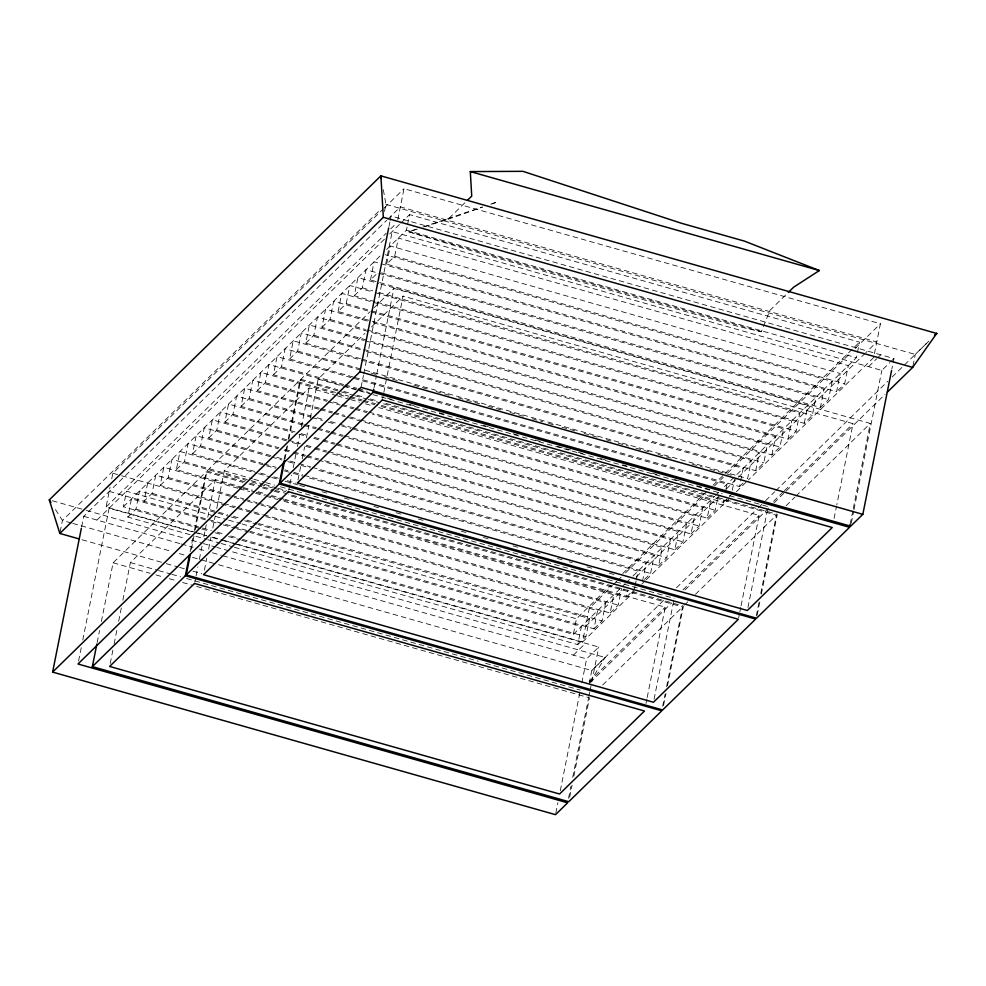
<?xml version="1.0" encoding="UTF-8"?>
<svg xmlns="http://www.w3.org/2000/svg" width="986" height="986" viewBox="0 0 986 986"><rect width="100%" height="100%" fill="white"/><g stroke="black" fill="none" stroke-linecap="round" stroke-linejoin="round"><path stroke-width="0.74" stroke-dasharray="4.93 3.7" d="M60.121 532.009L62.426 520.472L380.423 209.71M81.653 526.807L83.748 516.319L386.66 220.297M196.362 532.563L106.106 506.977L110.062 487.195M111.738 478.814L112.848 473.218L383.123 209.094M78.584 661.002L81.283 647.519M82.775 640.025L109.113 508.209L193.453 532.12M200.355 528.595L123.386 506.767L126.491 491.201L213.826 515.949M97.158 642.552L99.574 630.51M101.373 621.488L113.107 562.784L206.111 471.9L243.098 482.388M190.002 534.671L127.835 517.046L131.471 498.867L205.482 519.856M127.835 517.046L135.932 509.146L139.556 490.966L216.526 512.782M110.235 663.43L112.934 649.885M114.142 643.858L116.841 630.313M118.653 621.279L121.364 607.733M122.868 600.215L130.386 562.587L215.293 479.603L241.94 487.158M147.641 483.066L144.018 501.233L152.103 493.333L155.739 475.166L232.696 496.981M222.355 503.057L160.188 485.432L163.824 467.253L237.823 488.243M160.188 485.432L168.273 477.532L171.909 459.353L245.908 480.33M241.484 488.082L176.358 469.619L179.994 451.452L256.964 473.268M176.358 469.619L184.456 461.719L188.079 443.552L265.049 465.367M254.708 471.444L192.541 453.819L196.165 435.639L270.176 456.629M192.541 453.819L200.626 445.918L204.262 427.739L278.262 448.716M270.879 455.631L208.712 438.006L212.347 419.839L286.347 440.816M190.162 551.667L192.874 538.122M194.378 530.591L206.111 471.9M191.346 549.301L194.057 535.755M195.253 529.741L206.986 471.037L299.99 380.152L339.936 391.479M208.712 438.006L216.797 430.106L220.433 411.938L292.953 432.497M287.049 439.83L224.894 422.205L228.518 404.026L302.529 425.015M194.846 581.95L195.746 577.426M196.054 575.923L197.853 566.901M199.357 559.37L202.364 544.321M203.868 536.791L206.271 524.749M207.775 517.231L215.293 479.603M224.894 422.205L232.979 414.305L236.603 396.125L310.615 417.103M204.41 570.179L206.814 558.138M208.625 549.103L211.029 537.062M212.84 528.028L215.244 515.986M216.747 508.468L224.266 470.84L309.185 387.855L335.819 395.411M303.232 424.017L241.065 406.392L244.701 388.225L318.7 409.202M241.065 406.392L249.15 398.492L252.786 380.325L326.785 401.302M319.402 408.216L257.235 390.592L260.871 372.412L333.391 392.983M257.235 390.592L265.32 382.691L268.956 364.512L342.955 385.489M335.573 392.403L273.418 374.779L277.041 356.612L351.053 377.589M273.418 374.779L281.503 366.878L285.127 348.711L363.575 370.946M353.235 377.022L289.588 358.978L293.224 340.799L359.828 359.68M289.588 358.978L297.673 351.078L301.309 332.898L364.956 350.942M360.531 358.694L305.759 343.165L309.394 324.998L364.154 340.527M284.054 459.92L286.753 446.375M288.257 438.844L299.99 380.152M284.942 459.057L287.641 445.512M288.849 439.485L300.878 379.29L369.812 311.921M305.759 343.165L313.844 335.265L317.48 317.098L767.428 444.661L763.793 462.828L755.707 470.741L362.01 359.114M288.725 490.202L289.637 485.691M289.933 484.175L291.733 475.153M293.236 467.623L295.948 454.078M297.452 446.547L299.855 434.518M301.359 426.987L309.185 387.855M370.662 311.773L783.599 428.848L779.975 447.028L771.89 454.928L321.941 327.364L325.565 309.185L368.493 321.362M298.006 479.923L301.013 464.874M302.209 458.86L304.625 446.818M306.424 437.784L308.828 425.742M310.331 418.212L318.158 379.08L364.968 333.342M321.941 327.364L330.027 319.464L333.65 301.285L369.183 311.354M338.112 311.551L341.748 293.384L791.696 420.948L788.06 439.127L338.112 311.551L346.197 303.651L349.833 285.484L373.509 292.189M375.013 301.63L354.282 295.751L357.918 277.571L378.636 283.45M354.282 295.751L362.38 287.85L366.003 269.671L815.952 397.235L812.316 415.414L804.231 423.314L376.492 302.049M370.465 279.938L374.088 261.771L824.037 389.334L820.414 407.514L370.465 279.938L377.539 273.023M384.478 211.546L385.92 204.336L383.271 189.349M388.977 226.472L389.877 221.986M390.173 220.482L391.072 215.983L893.957 358.559L891.862 369.047M361.049 387.375L363.44 375.395M363.735 373.891L392.169 231.599L881.817 370.416L889.902 362.515M386.635 264.137L390.271 245.958L840.22 373.534L836.584 391.701L386.635 264.137L394.72 256.237L398.356 238.057L848.305 365.621L844.669 383.8L836.584 391.701M397.814 219.619L404.001 188.696L880.412 323.765L873.67 357.524L748.423 479.923M374.027 387.732L376.442 375.691M376.738 374.187L393.882 288.393L870.293 423.462L853.149 509.257M386.623 249.532L406.442 230.157L407.292 225.905M407.575 224.488L409.56 214.578L859.509 342.142L856.39 357.721L723.12 487.959M382.617 398.443L383.517 393.932M383.825 392.428L403.064 296.096L853.013 423.672L836.781 504.943M241.792 540.34L573.334 634.343L576.44 618.764L610.593 585.401M234.409 547.255L577.784 644.61L581.42 626.443L249.877 532.44M237.786 544.309L582.516 642.046L589.271 608.288L612.343 585.746M577.784 644.61L585.881 636.709L589.505 618.53L257.962 524.54M555.808 813.167L557.903 802.69M560.294 790.71L580.027 691.654M581.839 682.854L586.633 658.894L598.761 647.038L234.878 543.865M249.778 531.244L593.966 628.809L597.59 610.63L263.089 515.789M589.184 683.532L591.773 670.542L605.121 657.477L216.784 547.378M593.966 628.809L602.052 620.897L605.687 602.729L274.145 508.727M568.528 798.327L570.931 786.335M572.718 777.35L588.58 697.965M588.889 696.461L589.788 691.975M590.084 690.471L598.761 647.038M569.674 797.193L572.077 785.152M573.877 776.118L589.517 697.854L194.476 585.857M263.792 514.803L610.137 612.996L613.773 594.829L279.272 499.988M610.137 612.996L618.222 605.096L621.574 588.322M282.933 499.84L626.307 597.196L627.712 590.195M634.959 586.497L634.405 589.283L626.307 597.196M635.243 585.092L636.081 580.902M636.352 579.497L638.028 571.116L306.486 477.113M642.49 581.383L646.113 563.216L316.062 469.632M644.511 579.411L650.575 573.482L654.211 555.303L319.71 460.474M312.315 467.389L658.66 565.582L662.296 547.403L327.796 452.562M658.66 565.582L666.746 557.669L670.381 539.502L335.881 444.661M328.498 451.576L674.831 549.769L678.467 531.602L343.966 436.761M646.003 703.499L646.902 698.975M647.198 697.472L665.242 607.166L284.868 499.323M674.831 549.769L682.928 541.869L686.552 523.689L352.051 428.861M654.063 699.247L673.906 599.907M344.669 435.775L691.013 533.968L694.637 515.789L346.825 417.177M662.678 706.309L665.082 694.267M666.585 686.737L682.522 606.969L288.96 495.391M691.013 533.968L699.099 526.056L702.735 507.889L372.671 414.305M663.553 705.446L665.957 693.404M667.46 685.886L683.397 606.107L288.356 494.109M360.839 419.962L707.184 518.155L710.82 499.988L376.319 405.147M707.184 518.155L715.269 510.255L718.067 496.278M381.459 405.419L723.367 502.355L723.921 499.557M725.881 489.771L726.99 484.175L352.532 378.008M732.29 490.252L734.521 479.073M354.714 377.441L739.537 486.542L740.375 482.351M740.659 480.946L743.173 468.375L361.307 360.1M755.707 470.741L759.343 452.562L365.633 340.946M738.674 617.766L739.574 613.255M739.882 611.751L740.782 607.228M741.078 605.724L759.134 515.419L378.747 407.575M771.89 454.928L775.514 436.761L369.972 321.781M747.955 607.499L768.106 506.656L728.136 495.317M756.25 616.065L758.961 602.52M760.761 593.486L776.401 515.222L381.36 403.225M757.137 615.202L759.849 601.657M761.352 594.127L777.288 514.359L385.206 403.2M788.06 439.127L796.146 431.215L799.782 413.048L374.988 292.608M804.231 423.314L807.867 405.147L380.115 283.869M820.414 407.514L828.499 399.601L832.122 381.434L385.144 254.708M834.07 518.488L836.473 506.447M850.142 524.305L852.853 510.76M851.288 523.196L853.691 511.216M853.987 509.725L881.817 370.416M912.962 365.954L915.267 354.418L929.206 340.786M415.919 229.368L408.685 231.809L469.521 250.136L605.49 288.96L738.526 326.526L761.303 331.777L769.943 310.356L787.222 293.471M589.985 682.226L605.121 657.477M384.22 208.021L404.001 188.696M387.769 219.212L400.365 206.875L876.776 341.945L865.794 352.68M106.106 506.977L386.265 233.189M390.666 228.888L396.15 223.526M96.985 520.066L384.466 239.13M389.729 233.953L399.638 224.266M400.747 223.193L409.56 214.578M123.386 506.767L381.175 254.856M424.695 226.731L447.964 219.348L465.244 202.463M374.187 307.644L393.882 288.393M371.5 326.958L403.064 296.096M622.708 573.556L708.614 489.598M713.014 485.297L724.032 474.537M725.129 473.453L859.509 342.142M613.44 584.673L616.731 581.457M617.828 580.372L621.131 577.155M625.518 572.866L705.73 494.479M714.517 485.888L723.305 477.31M727.693 473.009L850.745 352.766M855.145 348.465L880.412 323.765M573.334 634.343L625.099 583.749M626.196 582.677L629.499 579.448M632.975 576.058L714.308 496.574M715.417 495.49L718.72 492.26M585.635 626.467L624.089 588.889M636.18 577.081L721.875 493.333M726.263 489.031L737.245 478.296M738.354 477.224L864.697 353.752M723.367 502.355L728.42 497.412M729.43 496.426L731.452 494.442M739.537 486.542L745.601 480.613M582.516 642.046L634.158 591.588M641.849 584.069L645.152 580.84M646.249 579.768L729.739 498.176M736.332 491.731L747.326 480.995M573.396 655.135L585.524 643.291M868.592 366.669L876.677 358.768M877.688 357.77L880.72 354.812M890.913 361.529L893.957 358.559M663.504 600.425L591.773 670.542L217.684 564.485M676.507 587.755L757.137 508.924M758.246 507.839L764.532 501.726M765.629 500.654L774.762 491.694M775.871 490.621L887.77 381.299M892.17 376.997L927.888 342.056M589.036 681.646L665.242 607.166M682.916 589.899L759.134 515.419M773.542 501.332L783.34 491.755M784.437 490.695L853.013 423.672M590.281 682.448L671.712 602.877M684.913 589.973L772.938 503.957M774.035 502.885L785.041 492.125M786.138 491.053L885.169 394.277M602.643 685.023L682.522 606.969M684.494 605.047L687.772 601.83M695.438 594.348L776.401 515.222M786.039 505.806L794.802 497.252M795.887 496.18L870.293 423.462M447.964 219.348L482.388 207.196M423.154 226.94L482.437 206.961M417.411 229.035L408.685 231.809L761.303 331.777M385.92 204.336L915.267 354.418M406.442 230.157L856.39 357.721M394.72 256.237L844.669 383.8M381.508 272.875L828.499 399.601M362.38 287.85L372.733 290.784M378.661 292.46L812.316 415.414M346.197 303.651L369.886 310.368M371.365 310.787L796.146 431.215M330.027 319.464L365.547 329.534M367.026 329.953L779.975 447.028M313.844 335.265L763.793 462.828M366.435 351.361L751.258 460.462L747.622 478.641L362.799 369.54M297.673 351.078L361.32 369.121M370.982 373.041L376.899 374.717M384.293 376.825L399.096 381.015M413.898 385.218L428.7 389.408M436.095 391.504L450.898 395.706M458.305 397.802L480.502 404.1M487.91 406.195L502.7 410.386M510.107 412.493L524.909 416.684M532.304 418.779L542.67 421.725M548.586 423.401L554.514 425.077M561.909 427.172L576.711 431.375M584.106 433.47L598.909 437.673M606.316 439.768L612.232 441.445M618.148 443.121L628.513 446.054M635.908 448.162L650.711 452.352M658.118 454.447L672.92 458.65M692.16 464.098L702.513 467.044M709.92 469.139L733.596 475.856M281.503 366.878L343.658 384.503M345.149 384.922L356.981 388.287M358.46 388.706L367.347 391.22M344.447 385.908L356.279 389.273M357.758 389.692L369.602 393.044M387.362 398.085L393.291 399.761M409.56 404.383L415.488 406.059M439.164 412.764L445.093 414.453M461.374 419.062L467.29 420.739M483.571 425.36L489.487 427.037M513.176 433.754L519.092 435.43M535.373 440.052L541.289 441.728M557.571 446.338L570.894 450.121M578.301 452.217L584.217 453.893M600.499 458.515L606.415 460.191M622.696 464.8L628.624 466.477M652.301 473.194L658.217 474.87M674.498 479.492L680.426 481.168M696.708 485.79L710.019 489.561M318.158 379.08L358.115 390.419M359.594 390.838L371.439 394.19M372.918 394.61L722.22 493.641M300.878 379.29L337.865 389.766M343.781 391.454L351.176 393.55M357.105 395.226L363.021 396.902M370.416 398.997L377.811 401.092M341.415 391.898L353.259 395.25M354.738 395.669L366.57 399.022M368.049 399.441L379.881 402.806M337.052 392.822L348.896 396.187M350.375 396.606L362.219 399.959M363.698 400.378L375.543 403.742M339.32 394.659L348.194 397.173M349.673 397.592L361.517 400.945M362.996 401.376L374.84 404.728M337.298 395.83L349.143 399.182M350.622 399.601L359.508 402.115M365.424 403.804L372.819 405.899M265.32 382.691L327.488 400.316M333.404 401.992L340.811 404.087M342.29 404.506L354.134 407.859M355.613 408.278L367.458 411.643M368.937 412.062L715.269 510.255M328.264 401.721L340.108 405.073M341.587 405.492L353.432 408.857M354.911 409.276L366.755 412.629M320.881 408.635L332.726 411.988M334.205 412.407L344.558 415.352M350.486 417.029L359.36 419.543M320.179 409.621L332.023 412.986M333.502 413.405L345.346 416.758M249.15 398.492L311.317 416.117M317.233 417.793L324.64 419.9M330.556 421.577L337.951 423.672M339.43 424.091L351.275 427.443M352.754 427.862L699.099 526.056M312.094 417.522L322.459 420.467M328.375 422.144L335.77 424.239M341.698 425.915L350.572 428.442M304.711 424.436L316.543 427.801M318.022 428.22L329.866 431.572M331.345 431.991L343.19 435.356M304.008 425.434L315.84 428.787M317.332 429.206L329.164 432.558M330.643 432.99L342.487 436.342M232.979 414.305L295.134 431.93M301.063 433.606L308.458 435.701M314.386 437.377L321.781 439.473M323.26 439.892L335.104 443.256M336.583 443.675L682.928 541.869M298.881 434.173L306.276 436.268M313.684 438.363L321.079 440.471M322.558 440.89L334.402 444.242M288.528 440.249L300.373 443.601M306.289 445.278L313.696 447.385M315.175 447.804L327.019 451.157M292.275 442.492L299.67 444.6M305.586 446.276L312.993 448.371M314.472 448.79L326.317 452.143M216.797 430.106L278.964 447.73M284.88 449.406L292.287 451.514M293.766 451.933L305.611 455.285M307.09 455.705L318.922 459.057M324.85 460.745L666.746 557.669M284.178 450.405L291.585 452.5M293.064 452.919L304.908 456.271M306.387 456.691L318.219 460.055M276.795 457.319L284.202 459.414M290.118 461.091L297.525 463.186M299.004 463.605L310.836 466.97M271.655 457.048L282.021 459.981M287.937 461.658L295.332 463.753M301.26 465.441L310.134 467.956M200.626 445.918L262.794 463.543M264.273 463.962L276.117 467.315M284.991 469.829L287.949 470.667M293.877 472.356L302.751 474.87M304.23 475.289L650.575 573.482M266.528 465.786L275.414 468.301M284.288 470.827L291.696 472.923M293.175 473.342L305.007 476.694M260.624 473.12L268.019 475.215M273.948 476.891L278.385 478.161M287.271 480.675L296.145 483.189M258.443 473.687L270.287 477.051M271.766 477.47L279.161 479.566M285.077 481.242L298.401 485.026M299.88 485.445L305.808 487.121M322.089 491.731L328.005 493.407M344.287 498.029L350.203 499.705M373.891 506.422L379.807 508.098M396.089 512.72L402.005 514.396M418.286 519.006L424.214 520.694M461.214 531.183L467.13 532.859M483.411 537.469L489.339 539.157M513.016 545.862L518.932 547.55M535.213 552.16L541.141 553.836M557.423 558.458L563.339 560.134M569.255 561.81L572.225 562.649M587.015 566.851L592.943 568.528M609.225 573.137L615.141 574.826M224.266 470.84L252.379 478.814M253.87 479.233L264.223 482.166M265.702 482.585L274.589 485.112M280.505 486.788L600.203 577.426M607.61 579.521L674.214 598.403M184.456 461.719L249.581 480.182M251.06 480.601L262.892 483.966M264.371 484.385L276.216 487.737M277.695 488.156L286.581 490.671M251.837 482.018L272.555 487.885M274.034 488.304L285.878 491.669M206.986 471.037L248.41 482.783M249.889 483.202L261.734 486.554M263.213 486.973L273.566 489.919M275.045 490.338L286.877 493.69M249.014 484.064L256.409 486.16M262.325 487.836L272.691 490.769M274.17 491.188L281.565 493.296M243.419 487.577L252.305 490.091M258.221 491.767L265.616 493.863M271.544 495.551L283.376 498.904M242.963 488.501L254.807 491.866M256.286 492.285L268.13 495.638M269.609 496.057L281.454 499.421M239.302 488.662L249.668 491.595M255.584 493.271L264.47 495.785M265.949 496.217L277.793 499.569M168.273 477.532L230.441 495.157M231.92 495.576L243.764 498.928M245.243 499.347L257.087 502.7M258.566 503.119L270.398 506.484M271.889 506.903L618.222 605.096M234.175 497.4L246.019 500.752M247.498 501.171L259.343 504.536M260.822 504.955L272.666 508.308M223.834 503.476L235.679 506.829M237.158 507.248L262.313 514.384M112.848 473.218L120.255 475.314M121.734 475.733L261.61 515.37M152.103 493.333L217.228 511.796M218.707 512.215L227.581 514.729M233.509 516.418L240.904 518.513M246.833 520.189L257.186 523.122M258.665 523.541L602.052 620.897M218.005 513.201L229.849 516.565M231.328 516.984L238.723 519.08M244.651 520.756L256.483 524.121M215.305 516.368L227.137 519.733M228.629 520.152L240.461 523.504M241.94 523.923L253.784 527.288M255.263 527.707L576.44 618.764M109.224 491.398L248.299 530.825M211.398 521.532L221.751 524.466M223.243 524.885L235.075 528.25M236.554 528.669L248.398 532.021M135.932 509.146L201.058 527.609M202.537 528.028L211.411 530.542M217.327 532.218L224.734 534.313M230.65 536.002L241.015 538.935M242.494 539.354L585.881 636.709M201.834 529.014L209.229 531.109M215.145 532.785L222.553 534.893M228.469 536.569L240.313 539.921M197.841 532.982L206.715 535.497M212.631 537.173L222.996 540.106M224.475 540.525L236.307 543.89M194.932 532.539L206.764 535.903M212.68 537.58L220.075 539.675M221.554 540.094L233.399 543.446M195.931 536.347L206.284 539.28M207.763 539.699L219.607 543.064M221.086 543.483L232.93 546.836M52.27 500.74L84.87 509.984M86.349 510.403L185.664 538.553M191.592 540.242L201.97 543.175M203.449 543.606L215.305 546.959M83.748 516.319L179.834 543.557M181.313 543.976L193.157 547.341M199.073 549.017L206.468 551.112M212.384 552.789L221.258 555.303M222.75 555.722L586.633 658.894M71.3 522.987L62.426 520.472L54.218 507.617M72.779 523.406L171.847 551.494M179.242 553.59L186.637 555.685M192.541 557.361L216.205 564.066M82.011 539.736L164.822 563.216M166.289 563.635L178.121 566.987M179.6 567.406L185.516 569.082M192.911 571.177L201.785 573.692M130.386 562.587L157.02 570.142M158.499 570.561L170.344 573.914M171.823 574.333L180.709 576.847M186.625 578.535L478.198 661.199M485.605 663.295L580.323 690.151M113.107 562.784L150.094 573.273M156.01 574.949L163.405 577.044M169.321 578.72L176.728 580.828M182.644 582.504L192.997 585.438M495.453 202.586L489.648 204.632L495.453 202.586"/><path stroke-width="1.48" d="M891.554 370.551L862.824 514.347L850.696 526.191L361.049 387.375L77.98 663.997L567.64 802.814L555.5 814.67L52.615 672.095L81.357 528.299M92.351 666.635L185.356 575.75L661.766 710.82L568.762 801.704L92.351 666.635L96.862 644.055M185.356 575.75L189.571 554.674M186.231 574.887L279.235 484.003L755.658 619.072L662.654 709.957L186.231 574.887L190.446 553.824M279.235 484.003L283.746 461.423M850.142 524.305L849.55 527.325L756.545 618.21L280.123 483.14L284.634 460.561M52.615 672.095L359.939 371.771L388.669 227.976M280.123 483.14L373.127 392.243L373.731 389.236M887.375 392.12L912.679 367.396L936.7 333.441L380.879 175.865L49.3 499.902L59.838 533.451L79.053 538.898M59.838 533.451L383.332 217.314L380.879 175.865L381.409 178.86M467.401 200.355L471.727 196.128L470.31 171.589L522.925 171.33L681.486 223.28L744.504 241.139L819.354 270.546L793.693 287.148L788.295 292.423M470.31 171.589L819.354 270.546M383.332 217.314L912.679 367.396M359.939 371.771L862.824 514.347M373.127 392.243L849.55 527.325M49.3 499.902L50.939 502.466M936.7 333.441L934.555 335.536L936.7 333.441M194.55 583.453L109.631 666.437L559.58 794.001L644.499 711.017L194.55 583.453M288.43 491.706L203.51 574.69L653.459 702.254L738.378 619.27L288.43 491.706M382.321 399.946L297.402 482.943L747.351 610.507L832.27 527.522L382.321 399.946"/></g></svg>
